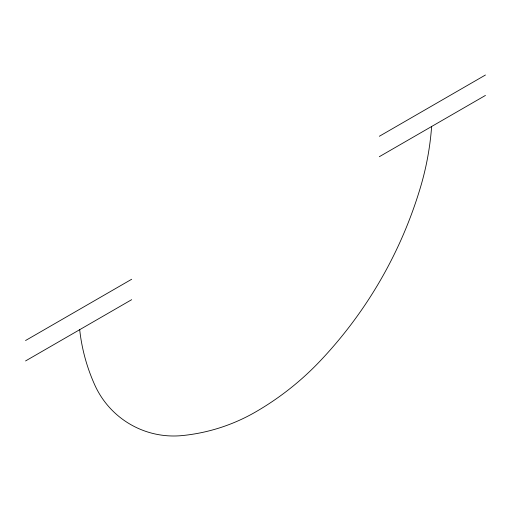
<?xml version="1.0" encoding="UTF-8"?>
<svg xmlns="http://www.w3.org/2000/svg" width="511" height="511" viewBox="0 0 511 511"><rect width="100%" height="100%" fill="white"/><g stroke="black" fill="none" stroke-linecap="round" stroke-linejoin="round"><path stroke-width="0.77" d="M25.55 340.53L131.678 279.255M379.322 136.277L485.45 75.002M25.55 360.951L131.678 299.676M379.322 156.705L485.45 95.429M79.69 329.691A182.523 182.523 0 0 0 94.842 385.122A86.551 86.551 0 0 0 182.229 435.576A182.523 182.523 0 0 0 255.5 412.013A285.853 285.853 0 0 0 320.097 361.041A431.852 431.852 0 0 0 420.54 187.071A285.853 285.853 0 0 0 431.623 126.504"/></g></svg>
